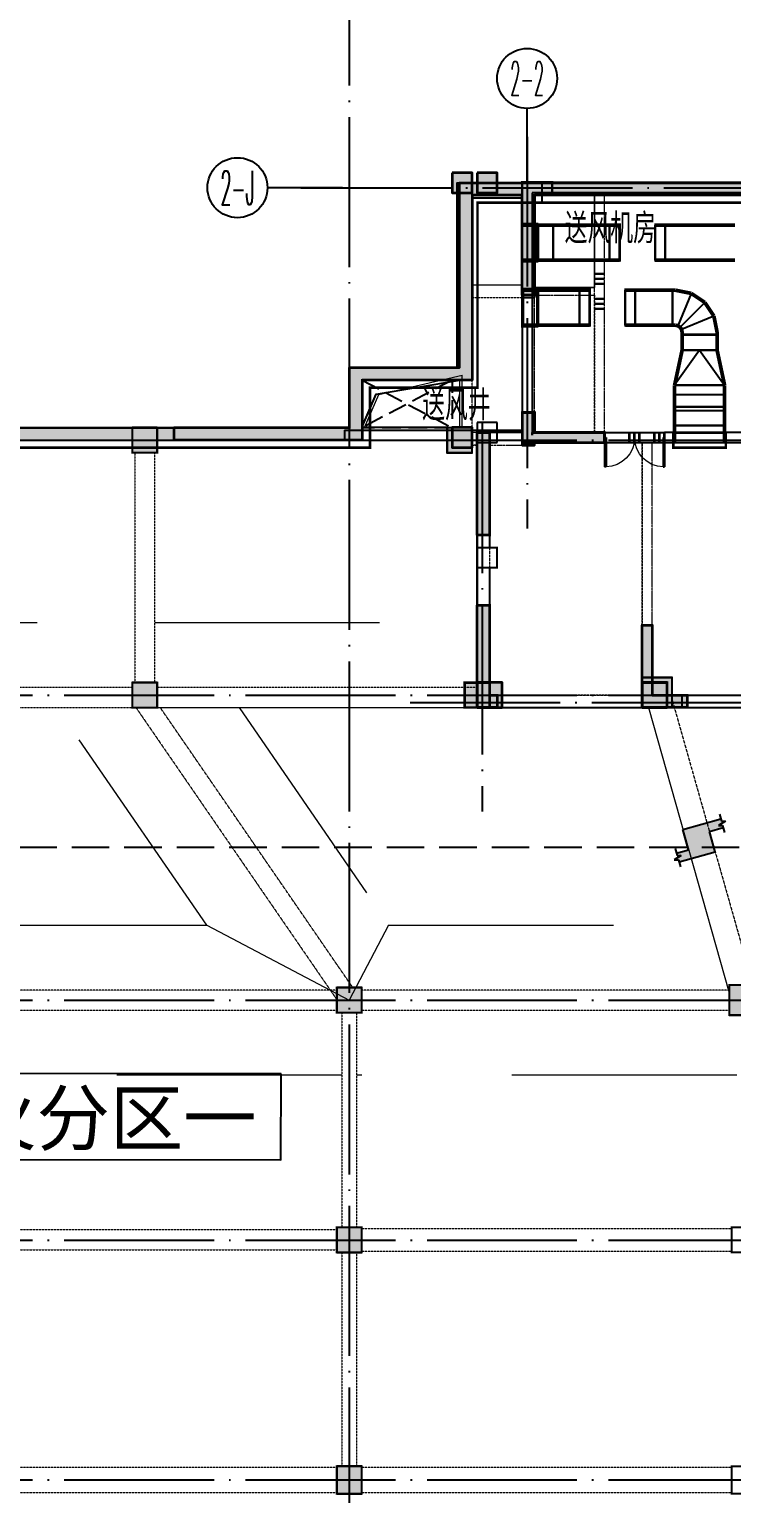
# Model space of a CAD drawing. Extents: x 290727 to 13733020, y 1731457 to 3643100.
# Drawn here: x 552612 to 566662, y 2222505 to 2251798 of the extents above; entities that cross this region are included whole.
import ezdxf
from ezdxf.enums import TextEntityAlignment as Align

# ---------------------------------------------------------------- set-up
doc = ezdxf.new("R2010")
doc.units = 0
doc.header["$LTSCALE"] = 10
for name, pattern in [('__DASH', [0.35, 0.25, -0.1]), ('DASH', [0.35, 0.25, -0.1]), ('DASHED', [0.75, 0.5, -0.25]), ('DOTE', [2.42, 2, -0.2, 0.02, -0.2]), ('线型3', [500, 300, -200]), ('虚线', [750, 450, -300])]:
    doc.linetypes.add(name, pattern=pattern)
doc.layers.get('0').update_dxf_attribs({"linetype": 'CONTINUOUS'})
for name, color, linetype in [('-A-车行道路', 8, 'CONTINUOUS'), ('AXIS', 3, 'CONTINUOUS'), ('AXIS_TEXT', 7, 'CONTINUOUS'), ('BEAM_CONT', 4, 'CONTINUOUS'), ('BEAM_DASH', 144, 'DASHED'), ('COLU', 2, 'CONTINUOUS'), ('COLUMN', 9, 'CONTINUOUS'), ('DOTE', 8, 'DOTE'), ('DUCT-送风法兰', 2, 'CONTINUOUS'), ('DUCT-送风管', 4, 'CONTINUOUS'), ('DUCT-送风管端线', 2, 'CONTINUOUS'), ('PUB_HATCH', 8, 'CONTINUOUS'), ('THIN', 7, 'CONTINUOUS'), ('WALL', 255, 'CONTINUOUS'), ('WINDOW', 4, 'CONTINUOUS'), ('主楼轴线', 8, 'CONTINUOUS'), ('作业图', 4, 'CONTINUOUS'), ('文字', 4, 'CONTINUOUS'), ('暖通留洞', 201, 'CONTINUOUS'), ('柱', 2, 'CONTINUOUS'), ('洞口边线', 7, 'CONTINUOUS'), ('防火分区示意线', 4, 'CONTINUOUS'), ('防火分区线', 7, 'CONTINUOUS'), ('防火分区面积', 7, 'CONTINUOUS'), ('风井', 211, 'CONTINUOUS')]:
    doc.layers.add(name, color=color, linetype=linetype)
for name, color, linetype, lineweight in [('_0', 7, 'CONTINUOUS', 15), ('板加腋边线', 253, '虚线', 18), ('梁', 4, 'CONTINUOUS', 18), ('梁虚线', 134, '线型3', 18), ('次梁箍筋', 1, 'CONTINUOUS', 40), ('砼墙', 8, 'CONTINUOUS', 35)]:
    doc.layers.add(name, color=color, linetype=linetype, lineweight=lineweight)
doc.layers.add('DIM_MODI', color=6, linetype='CONTINUOUS', plot=False)
doc.layers.add('洞口阴影', color=7, linetype='CONTINUOUS', lineweight=18, true_color=0xc9c9c9)
doc.layers.get('0').off()
doc.styles.add('-黑体', font='simhei.ttf')
doc.styles.add('_TCH_AXIS', font='COMPLEX', dxfattribs={"bigfont": 'GBCBIG'})
doc.styles.add('COMPLEX', font='COMPLEX')
doc.styles.add('HNSJY', font='HNSJY-07', dxfattribs={"width": 0.8, "bigfont": 'HNSJY-HZ'})

# ---------------------------------------------------------------- blocks, each defined once
blk = doc.blocks.new('A$C55C93FC2')
at = {"layer": 'DOTE', "linetype": 'DOTE', "ltscale": 150}
for p, q in [((74084.1, 127235.5), (74084.1, 52513.6)), ((10299.5, 117142.4), (107472.3, 117142.4)), ((10299.5, 112042.4), (252290.8, 112042.4)), ((10299.5, 105942.4), (252290.8, 105942.4)), ((10299.5, 101142.4), (107472.3, 101142.4)), ((10299.5, 96342.4), (107472.3, 96342.4))]:
    blk.add_line(p, q, dxfattribs=at)
blk = doc.blocks.new('A$C26CF02E8')
at = {"layer": '风井', "linetype": 'DASH', "ltscale": 150}
for p, q in [((68722, 119214), (70522, 118264)), ((70522, 119213), (68722, 118264))]:
    blk.add_line(p, q, dxfattribs=at)
at = {"layer": '风井', "linetype": 'DASH', "ltscale": 150, "flags": 128}
blk.add_lwpolyline([(68722, 118264), (68722, 119214), (70522, 119213), (70522, 118264)], close=True, dxfattribs=at)
blk = doc.blocks.new('_FZH')
blk.add_lwpolyline([(-0.5, -0.5), (0.5, -0.5), (0.5, 0.5), (-0.5, 0.5)], close=True)
at = {"layer": 'PUB_HATCH'}
blk.add_solid([(-0.5, -0.5), (0.5, -0.5), (-0.5, 0.5), (0.5, 0.5)], dxfattribs=at)
blk = doc.blocks.new('$DorLib2D$00000002')
for p, q in [((-0.5, 0), (-0.5, 0.4875)), ((-0.475, 0.4875), (-0.5, 0.4875)), ((-0.475, 0), (-0.475, 0.4875)), ((0.475, 0), (0.475, 0.4875)), ((0.475, 0.4875), (0.5, 0.4875)), ((0.5, 0), (0.5, 0.4875)), ((-0.5, 0), (-0.475, 0)), ((0.5, 0), (0.475, 0))]:
    blk.add_line(p, q)
at = {"lineweight": 13}
for centre, start, end in [((-0.4875, 0), 0, 88.53072), ((0.4875, 0), 91.46928, 180)]:
    blk.add_arc(centre, 0.4875, start, end, dxfattribs=at)
blk = doc.blocks.new('_AXISO')
blk.add_circle((0, 0), 0.5)
at = {"layer": 'AXIS_TEXT', "style": 'COMPLEX', "width": 1.041667}
blk.add_attdef('A', text='', height=0.56, dxfattribs=at).set_placement((-0.25, -0.28), (0.25, -0.28), align=Align.FIT)
blk = doc.blocks.new('车库建筑作业图')
at = {"layer": '_0'}
h = blk.add_hatch(color=8, dxfattribs=at)
h.dxf.hatch_style = 1
h.paths.add_polyline_path([(600970, 2238230), (595870, 2238230), (595870, 2238480), (597470, 2238480), (597470, 2239880), (597670, 2239880), (597670, 2238480), (600720, 2238480), (600720, 2243480), (599820, 2243480), (599820, 2243530), (598420, 2243530), (598420, 2243730), (599820, 2243730), (599820, 2248480), (594320, 2248480), (594320, 2250280), (592620, 2250280), (592620, 2247430), (592370, 2247430), (592370, 2251030), (589770, 2251030), (589770, 2247430), (589520, 2247430), (589520, 2250280), (587820, 2250280), (587820, 2248480), (582270, 2248480), (582270, 2247080), (582070, 2247080), (582070, 2248480), (580470, 2248480), (580470, 2247080), (580270, 2247080), (580270, 2248480), (574720, 2248480), (574720, 2250280), (573020, 2250280), (573020, 2247430), (572770, 2247430), (572770, 2251030), (570170, 2251030), (570170, 2247430), (569920, 2247430), (569920, 2250280), (568220, 2250280), (568220, 2248480), (562720, 2248480), (562720, 2246480), (562470, 2246480), (562470, 2248480), (561470, 2248480), (561470, 2244780), (559270, 2244780), (559270, 2243580), (555511, 2243580), (555511, 2243830), (559020, 2243830), (559020, 2245030), (561220, 2245030), (561220, 2248730), (567970, 2248730), (567970, 2250530), (569920, 2250530), (569920, 2251280), (573020, 2251280), (573020, 2250530), (574970, 2250530), (574970, 2248730), (587570, 2248730), (587570, 2250530), (589520, 2250530), (589520, 2251280), (592620, 2251280), (592620, 2250530), (594570, 2250530), (594570, 2248730), (600070, 2248730), (600070, 2243730), (600970, 2243730)])
h = blk.add_hatch(color=8, dxfattribs=at)
h.dxf.hatch_style = 1
h.paths.add_polyline_path([(561570, 2248930), (561570, 2248530), (561970, 2248530), (561970, 2248930)])
h.paths.add_polyline_path([(561070, 2248930), (561070, 2248530), (561470, 2248530), (561470, 2248930)])
h.paths.add_polyline_path([(562720, 2243530), (564120, 2243530), (564120, 2243730), (562720, 2243730), (562720, 2244130), (562470, 2244130), (562470, 2243480), (562720, 2243480)])
h.paths.add_polyline_path([(561570, 2241680), (561570, 2243730), (561820, 2243730), (561820, 2241680)])
h.paths.add_polyline_path([(561070, 2243830), (561070, 2243430), (561470, 2243430), (561470, 2243830)])
h.paths.add_polyline_path([(564870, 2239880), (565070, 2239880), (565070, 2238480), (565770, 2238480), (565770, 2238230), (564870, 2238230)])
h.paths.add_polyline_path([(561970, 2238230), (561570, 2238230), (561570, 2240280), (561820, 2240280), (561820, 2238480), (561970, 2238480)])
h.paths.add_polyline_path([(577870, 2239880), (578070, 2239880), (578070, 2238230), (577170, 2238230), (577170, 2238480), (577870, 2238480)])
h.paths.add_polyline_path([(574070, 2242330), (574320, 2242330), (574320, 2240030), (574070, 2240030)])
h.paths.add_polyline_path([(568620, 2242330), (568870, 2242330), (568870, 2240280), (568620, 2240280)])
h.paths.add_polyline_path([(570370, 2245530), (570170, 2245530), (570170, 2246130), (572820, 2246130), (572820, 2245930), (572570, 2245930), (572570, 2245930), (570370, 2245930)])
h.paths.add_polyline_path([(571370, 2240330), (571570, 2240330), (571570, 2238480), (572170, 2238480), (572170, 2238230), (571370, 2238230)])
h.paths.add_polyline_path([(567920, 2245530), (568170, 2245530), (568170, 2243730), (568870, 2243730), (568870, 2243480), (567920, 2243480)])
h.paths.add_polyline_path([(574770, 2245180), (574970, 2245180), (574970, 2243480), (574070, 2243480), (574070, 2243730), (574770, 2243730)])
h.paths.add_polyline_path([(578820, 2243530), (578820, 2243730), (580270, 2243730), (580270, 2244130), (580470, 2244130), (580470, 2243530)])
h.paths.add_polyline_path([(581570, 2238480), (581570, 2238230), (580970, 2238230), (580970, 2238480), (581170, 2238480), (581170, 2239880), (581370, 2239880), (581370, 2238480)])
h.paths.add_polyline_path([(584470, 2239880), (584670, 2239880), (584670, 2238480), (585368, 2238480), (585368, 2238230), (584470, 2238230)])
h.paths.add_polyline_path([(588220, 2242330), (588470, 2242330), (588470, 2240030), (588220, 2240030)])
h.paths.add_polyline_path([(582070, 2244130), (582270, 2244130), (582270, 2243730), (583720, 2243730), (583720, 2243530), (582070, 2243530)])
h.paths.add_polyline_path([(592370, 2245530), (592170, 2245530), (592170, 2245930), (589970, 2245930), (589970, 2245930), (589720, 2245930), (589720, 2246130), (592370, 2246130)])
h.paths.add_polyline_path([(590970, 2240330), (591170, 2240330), (591170, 2238230), (590370, 2238230), (590370, 2238480), (590970, 2238480)])
h.paths.add_polyline_path([(587570, 2245180), (587770, 2245180), (587770, 2243730), (588470, 2243730), (588470, 2243480), (587570, 2243480)])
h.paths.add_polyline_path([(587870, 2245930), (587870, 2246230), (587570, 2246230), (587570, 2245930)])
h.paths.add_polyline_path([(574970, 2245930), (574970, 2246230), (574670, 2246230), (574670, 2245930)])
h.paths.add_polyline_path([(593670, 2242330), (593920, 2242330), (593920, 2240280), (593670, 2240280)])
h.paths.add_polyline_path([(594370, 2245530), (594620, 2245530), (594620, 2243480), (593670, 2243480), (593670, 2243730), (594370, 2243730)])
h = blk.add_hatch(color=256, dxfattribs=at)
h.dxf.hatch_style = 1
h.paths.add_polyline_path([(561570, 2238730), (561570, 2238230), (562070, 2238230), (562070, 2238730)])
h.paths.add_polyline_path([(564870, 2238730), (564870, 2238230), (565370, 2238230), (565370, 2238730)])
h.paths.add_polyline_path([(574070, 2238730), (574070, 2238230), (574570, 2238230), (574570, 2238730)])
h.paths.add_polyline_path([(581020, 2238730), (581020, 2238230), (581520, 2238230), (581520, 2238730)])
h.paths.add_polyline_path([(587970, 2238730), (587970, 2238230), (588470, 2238230), (588470, 2238730)])
at = {"layer": 'PUB_HATCH', "linetype": 'Continuous'}
for points in [[(561470, 2248430), (561220, 2248730), (561220, 2245030), (561470, 2244780)], [(561220, 2248730), (561470, 2248430), (562470, 2248430), (562470, 2248730)], [(559020, 2243830), (559270, 2243580), (559270, 2244780), (559020, 2245030)], [(559020, 2245030), (559270, 2244780), (561470, 2244780), (561220, 2245030)], [(554670, 2243580), (554670, 2243830), (550120, 2243830), (549870, 2243580)], [(555170, 2243830), (555170, 2243580), (559270, 2243580), (559020, 2243830)]]:
    blk.add_hatch(color=256, dxfattribs=at).paths.add_polyline_path(points)
at = {"layer": '-A-车行道路', "linetype": 'DASH', "ltscale": 300}
blk.add_line((585712, 2235430), (527412, 2235430), dxfattribs=at)
at = {"layer": 'AXIS', "linetype": 'Continuous'}
for p, q in [((562570, 2248716), (562570, 2250216)), ((558876, 2248630), (557376, 2248630))]:
    blk.add_line(p, q, dxfattribs=at)
at = {"layer": 'DIM_MODI', "linetype": 'Continuous'}
for p, q in [((561170, 2245030), (561170, 2248730)), ((561170, 2248730), (567970, 2248730)), ((559020, 2243829), (559020, 2245030)), ((559020, 2245030), (561170, 2245030)), ((550120, 2243829), (559020, 2243829))]:
    blk.add_line(p, q, dxfattribs=at)
at = {"layer": 'WALL', "linetype": 'Continuous'}
for p, q in [((561220, 2248730), (561220, 2245030)), ((561220, 2248730), (562470, 2248730)), ((562470, 2248730), (562470, 2243780)), ((568070, 2248730), (562470, 2248730)), ((561470, 2248430), (561470, 2244780)), ((561470, 2248430), (562470, 2248430)), ((562670, 2248530), (562670, 2243680)), ((568070, 2248530), (562670, 2248530)), ((559020, 2243830), (559020, 2245030)), ((559020, 2245030), (561220, 2245030)), ((559270, 2243580), (559270, 2244780)), ((559270, 2244780), (561470, 2244780)), ((550120, 2243830), (554670, 2243830)), ((555170, 2243830), (559020, 2243830)), ((558920, 2243780), (562470, 2243780)), ((558920, 2243780), (558920, 2243580)), ((564120, 2243730), (562670, 2243730)), ((562670, 2243680), (562670, 2243730)), ((564120, 2243530), (564120, 2243730)), ((568870, 2243730), (565320, 2243730)), ((565320, 2243730), (565320, 2243530)), ((549870, 2243580), (554670, 2243580)), ((555170, 2243580), (559270, 2243580)), ((558920, 2243580), (562470, 2243580)), ((562470, 2243580), (562470, 2243530)), ((562470, 2243530), (564120, 2243530)), ((565320, 2243530), (568670, 2243530))]:
    blk.add_line(p, q, dxfattribs=at)
at = {"layer": 'WINDOW', "linetype": 'Continuous'}
for p, q in [((564120, 2243730), (565320, 2243730)), ((564120, 2243530), (565320, 2243530))]:
    blk.add_line(p, q, dxfattribs=at)
at = {"layer": '主楼轴线', "linetype": 'DOTE', "ltscale": 150}
for p, q in [((562570, 2249650), (562570, 2241813)), ((558045, 2248630), (602351, 2248630)), ((561670, 2243919), (561670, 2236154)), ((560232, 2238330), (602253, 2238330))]:
    blk.add_line(p, q, dxfattribs=at)
at = {"layer": '砼墙'}
blk.add_lwpolyline([(568220, 2248480), (562720, 2248480), (562720, 2246480), (562470, 2246480), (562470, 2248480), (561470, 2248480), (561470, 2244780), (559270, 2244780), (559270, 2243580), (555511, 2243580), (555511, 2243830), (559020, 2243830), (559020, 2245030), (561220, 2245030), (561220, 2248730), (567970, 2248730)], dxfattribs=at)
at = {"layer": '砼墙', "color": 2}
for points in [[(561070, 2248930), (561070, 2248530), (561470, 2248530), (561470, 2248930)], [(561570, 2248930), (561570, 2248530), (561970, 2248530), (561970, 2248930)], [(561070, 2243830), (561070, 2243430), (561470, 2243430), (561470, 2243830)], [(561570, 2238730), (561570, 2238230), (562070, 2238230), (562070, 2238730)], [(564870, 2238730), (564870, 2238230), (565370, 2238230), (565370, 2238730)]]:
    blk.add_lwpolyline(points, close=True, dxfattribs=at)
at = {"layer": '砼墙'}
for points in [[(562720, 2243530), (564120, 2243530), (564120, 2243730), (562720, 2243730), (562720, 2244130), (562470, 2244130), (562470, 2243480), (562720, 2243480)], [(561570, 2241680), (561570, 2243730), (561820, 2243730), (561820, 2241680)], [(561970, 2238230), (561570, 2238230), (561570, 2240280), (561820, 2240280), (561820, 2238480), (561970, 2238480)], [(564870, 2239880), (565070, 2239880), (565070, 2238480), (565770, 2238480), (565770, 2238230), (564870, 2238230)]]:
    blk.add_lwpolyline(points, close=True, dxfattribs=at)
at = {"layer": '防火分区示意线', "color": 5, "linetype": 'DASH', "ltscale": 300, "const_width": 50}
blk.add_lwpolyline([(549933, 2243429), (559426, 2243429), (559426, 2244629), (561576, 2244629), (561576, 2248330), (568376, 2248330), (568376, 2250130), (570326, 2250130), (570326, 2250880), (572626, 2250880), (572626, 2250130), (574576, 2250130), (574576, 2248330), (587976, 2248330)], dxfattribs=at)
at = {"layer": '防火分区线', "linetype": 'Continuous', "flags": 128}
blk.add_lwpolyline([(549870, 2243829), (559020, 2243829), (559020, 2245029), (561170, 2245029), (561170, 2248730), (567970, 2248730), (567970, 2250530), (569920, 2250530), (569920, 2251280), (573020, 2251280), (573020, 2250530), (574970, 2250530), (574970, 2248730), (587570, 2248730)], dxfattribs=at)
at = {"layer": '防火分区面积', "color": 3}
blk.add_lwpolyline([(557652, 2230904), (549720, 2230909), (549710, 2229190), (557641, 2229185)], close=True, dxfattribs=at)
at = {"layer": 'AXIS', "linetype": 'Continuous'}
ref = blk.add_blockref('_AXISO', (562570, 2250816), dxfattribs=dict(at, xscale=1200, yscale=1200, zscale=1200))
ref.add_attrib('A', '2-2', dxfattribs={"layer": 'AXIS_TEXT', "linetype": 'Continuous', "height": 678.8, "style": '_TCH_AXIS', "width": 0.35}).set_placement((562231, 2250477), (562909, 2250477), align=Align.FIT)
ref = blk.add_blockref('_AXISO', (556776, 2248630), dxfattribs=dict(at, xscale=1200, yscale=1200, zscale=1200))
ref.add_attrib('A', '2-J', dxfattribs={"layer": 'AXIS_TEXT', "linetype": 'Continuous', "height": 678.8, "style": '_TCH_AXIS', "width": 0.368421}).set_placement((556437, 2248290), (557116, 2248290), align=Align.FIT)
at = {"layer": 'COLUMN', "linetype": 'Continuous'}
for p, xscale, yscale, zscale, rotation in [((554920, 2243580), 500, 500, 500, 270), ((561220, 2243579), 500, 500, 500, 270), ((554920, 2238479), 500, 500, 500, 270), ((561571, 2238480), 500, 500, 500, 270), ((565170, 2238529), 601.0365204415284, 600.540628953604, 600.540628953604, 270), ((559012, 2232380), 500, 500, 500, 270), ((566912, 2232380), 600.0621123705059, 599.9884038520977, 599.9884038520977, 270), ((559012, 2227580), 500, 500, 500, 270), ((559012, 2222780), 549.999999511987, 500.0000001899898, 500.0000001899898, 269.999999940721)]:
    blk.add_blockref('_FZH', p, dxfattribs=dict(at, xscale=xscale, yscale=yscale, zscale=zscale, rotation=rotation))
at = {"layer": 'WINDOW', "linetype": 'Continuous', "xscale": -1200, "yscale": 1200, "zscale": 1200, "rotation": 179.999998497509}
blk.add_blockref('$DorLib2D$00000002', (564720, 2243630), dxfattribs=at)
at = {"layer": '文字', "linetype": 'Continuous'}
for name, p in [('A$C26CF02E8', (490548, 2125565)), ('A$C55C93FC2', (484928, 2126437))]:
    blk.add_blockref(name, p, dxfattribs=at)
at = {"layer": '文字', "linetype": 'Continuous', "style": 'HNSJY', "width": 0.8}
for s, p in [('送风机房', (563321, 2247514)), ('送风井', (560470, 2243974))]:
    blk.add_text(s, height=600, dxfattribs=at).set_placement(p)
at = {"layer": '防火分区面积', "style": '-黑体'}
blk.add_text('防火分区一', height=1075.4, rotation=0, dxfattribs=at).set_placement((549824, 2229483))
blk = doc.blocks.new('2-l')
at = {"layer": '柱', "color": 0, "ltscale": 1}
for p, q in [((703551, -606746), (703551, -607146)), ((703951, -606746), (703551, -606746)), ((703951, -607146), (703951, -606746)), ((703551, -607146), (703951, -607146))]:
    blk.add_line(p, q, dxfattribs=at)
at = {"layer": '柱', "color": 0, "ltscale": 1, "const_width": 35}
blk.add_lwpolyline([(703051, -606846), (703051, -607246), (703451, -607246), (703451, -606846)], close=True, dxfattribs=at)
at = {"layer": '梁', "color": 0, "lineweight": 18, "ltscale": 1}
for p, q in [((705901, -604096), (705901, -602196)), ((704701, -604046), (705901, -604046)), ((703951, -612446), (706851, -612446)), ((707751, -612446), (710751, -612446))]:
    blk.add_line(p, q, dxfattribs=at)
for points in [[(703251, -606846), (703251, -605796)], [(701306, -607096), (703051, -607096)], [(703551, -610396), (703551, -608996)]]:
    blk.add_lwpolyline(points, dxfattribs=at)
at = {"layer": '梁虚线', "color": 0, "linetype": '__DASH', "lineweight": 18, "ltscale": 1}
for p, q in [((706101, -604096), (706101, -602196)), ((704451, -606546), (704451, -604246)), ((704701, -604196), (705901, -604196)), ((704701, -606546), (704701, -604246)), ((705901, -606946), (705901, -604096)), ((706101, -606946), (706101, -604096)), ((703951, -606946), (704451, -606946)), ((706101, -606946), (709901, -606946)), ((703951, -607196), (704451, -607196)), ((706101, -607146), (709901, -607146)), ((706851, -610796), (706851, -607146)), ((707051, -610796), (707051, -607146)), ((703951, -612196), (706851, -612196)), ((707751, -612196), (710751, -612196))]:
    blk.add_line(p, q, dxfattribs=at)
for points in [[(703451, -606846), (703451, -605796)], [(703051, -606846), (701301, -606846)], [(703551, -606945), (703451, -606945)], [(703551, -607195), (703451, -607195)], [(703801, -608996), (703801, -610396)]]:
    blk.add_lwpolyline(points, dxfattribs=at)
at = {"layer": '次梁箍筋', "color": 0, "linetype": 'Continuous', "ltscale": 1, "const_width": 50}
for points in [[(705896, -603771), (706096, -603771)], [(705896, -603871), (706096, -603871)], [(705896, -603971), (706096, -603971)], [(705896, -604271), (706096, -604271)], [(705896, -604371), (706096, -604371)], [(705896, -604471), (706096, -604471)], [(706596, -606946), (706596, -607146)], [(706696, -606946), (706696, -607146)], [(706796, -606946), (706796, -607146)], [(707096, -606946), (707096, -607146)], [(707196, -606946), (707196, -607146)], [(707296, -606946), (707296, -607146)]]:
    blk.add_lwpolyline(points, dxfattribs=at)
at = {"layer": '洞口阴影', "color": 0}
blk.add_lwpolyline([(701301, -606846), (701582, -606184), (703251, -605796)], dxfattribs=at)
at = {"layer": '砼墙', "color": 0, "const_width": 50}
for points in [[(704451, -604196), (704451, -601946), (709951, -601946), (709951, -600146), (711901, -600146), (711901, -599396), (715001, -599396), (715001, -600146), (716951, -600146), (716951, -601946), (729551, -601946), (729551, -600146), (731501, -600146), (731501, -599396), (734601, -599396), (734601, -600146), (736551, -600146), (736551, -601946), (742051, -601946), (742051, -604196)], [(704701, -602196), (710201, -602196), (710201, -600396), (711901, -600396), (711901, -603246), (712151, -603246), (712151, -599646), (714751, -599646), (714751, -603246), (715001, -603246), (715001, -600396), (716701, -600396), (716701, -602196), (722251, -602196), (722251, -603596), (722451, -603596), (722451, -602196), (724051, -602196), (724051, -603596), (724251, -603596), (724251, -602196), (729801, -602196)]]:
    blk.add_lwpolyline(points, dxfattribs=at)
for points in [[(704701, -604196), (704451, -604196), (704451, -601939), (705051, -601939), (705051, -602196), (704701, -602196)], [(706101, -606946), (706101, -607146), (704451, -607146), (704451, -606546), (704701, -606546), (704701, -606946)], [(703551, -608996), (703551, -606946), (703801, -606946), (703801, -608996)], [(703951, -612446), (703551, -612446), (703551, -610396), (703801, -610396), (703801, -612196), (703951, -612196)], [(706851, -610796), (707051, -610796), (707051, -612196), (707751, -612196), (707751, -612446), (706851, -612446)], [(703301, -611946), (703301, -612446), (703801, -612446), (703801, -611946)], [(706851, -611946), (706851, -612446), (707351, -612446), (707351, -611946)]]:
    blk.add_lwpolyline(points, close=True, dxfattribs=at)
blk = doc.blocks.new('A$C7FBF512A')
at = {"layer": 'DUCT-送风法兰', "color": 0}
for p, q in [((56896, -18519), (56896, -19279)), ((57216, -18519), (57216, -19279)), ((57516, -18519), (57516, -19279)), ((58646, -18519), (58646, -19279)), ((58847, -18519), (58847, -19279)), ((56896, -19819), (56896, -20579)), ((56916, -19819), (56916, -20579)), ((57216, -19819), (57216, -20579)), ((58046, -19819), (58046, -20579)), ((58247, -19819), (58247, -20579))]:
    blk.add_line(p, q, dxfattribs=at)
at = {"layer": 'DUCT-送风法兰', "color": 0, "linetype": 'Continuous'}
for p, q in [((58646, -18519), (58646, -19279)), ((59757, -19279), (59757, -18519)), ((58046, -19819), (58046, -20579)), ((59157, -20579), (59157, -19819)), ((59906, -20579), (59906, -19819)), ((60066, -20740), (60826, -20740)), ((60066, -21051), (60826, -21051)), ((59916, -21935), (60976, -21935)), ((59916, -22185), (60976, -22185))]:
    blk.add_line(p, q, dxfattribs=at)
at = {"layer": 'DUCT-送风法兰', "color": 0, "linetype": 'ByBlock'}
for p, q in [((59557, -18519), (59557, -19279)), ((59757, -19279), (59757, -18519)), ((58957, -19819), (58957, -20579)), ((59157, -20579), (59157, -19819))]:
    blk.add_line(p, q, dxfattribs=at)
at = {"layer": 'DUCT-送风管', "color": 0, "linetype": 'Continuous'}
for q in [(59946, -21751), (60946, -21751)]:
    blk.add_line((60446, -21051), q, dxfattribs=at)
at = {"layer": 'DUCT-送风管', "color": 0, "const_width": 75}
for points in [[(57216, -18549), (56896, -18549)], [(57216, -18549), (57516, -18549)], [(58646, -18549), (57516, -18549)], [(58646, -18549), (58846, -18549)], [(56896, -19249), (57216, -19249)], [(57516, -19249), (57216, -19249)], [(57516, -19249), (58646, -19249)], [(58846, -19249), (58646, -19249)], [(57216, -19849), (56896, -19849)], [(58046, -19849), (56916, -19849)], [(58046, -19849), (58246, -19849)], [(56896, -20549), (57216, -20549)], [(56916, -20549), (58046, -20549)], [(58246, -20549), (58046, -20549)], [(59946, -22185), (59946, -21935)], [(60946, -21935), (60946, -22185)], [(59946, -22558), (59946, -22258)], [(60946, -22258), (60946, -22558)]]:
    blk.add_lwpolyline(points, dxfattribs=at)
at = {"layer": 'DUCT-送风管', "color": 0, "linetype": 'ByBlock', "const_width": 75}
for points in [[(59557, -18549), (59757, -18549)], [(59757, -19249), (59557, -19249)], [(58957, -19849), (59157, -19849)], [(59157, -20549), (58957, -20549)], [(59946, -21751), (59946, -21935)], [(60946, -21935), (60946, -21751)], [(59946, -22185), (59946, -22258)], [(60946, -22258), (60946, -22185)]]:
    blk.add_lwpolyline(points, dxfattribs=at)
at = {"layer": 'DUCT-送风管', "color": 0, "linetype": 'Continuous', "const_width": 75}
for points in [[(61156, -18549), (59757, -18549)], [(59757, -19249), (61156, -19249)], [(59906, -19849), (59157, -19849)], [(59906, -19849), (59956, -19849)], [(59956, -19849), (60278, -19913)], [(60278, -19913), (60550, -20095)], [(60550, -20095), (60732, -20368)], [(60732, -20368), (60796, -20689)], [(59157, -20549), (59906, -20549)], [(59906, -20549), (59956, -20549)], [(59956, -20549), (60010, -20560)], [(60010, -20560), (60055, -20590)], [(60055, -20590), (60086, -20636)], [(60086, -20636), (60096, -20689)], [(60096, -20689), (60096, -20739)], [(60096, -20740), (60096, -21051)], [(60796, -20689), (60796, -20739)], [(60796, -21051), (60796, -20740)], [(60096, -21051), (59946, -21751)], [(60796, -21051), (60946, -21751)], [(59946, -22558), (59946, -22899)], [(60946, -22899), (60946, -22558)]]:
    blk.add_lwpolyline(points, dxfattribs=at)
at = {"layer": 'DUCT-送风管端线', "color": 0}
for p, q in [((56896, -18549), (56896, -19249)), ((57216, -19249), (57216, -18549)), ((57216, -19249), (57216, -18549)), ((57516, -19249), (57516, -18549)), ((57516, -18549), (57516, -19249)), ((58646, -19249), (58646, -18549)), ((58646, -19249), (58646, -18549)), ((58846, -19249), (58846, -18549)), ((56896, -19849), (56896, -20549)), ((56916, -19849), (56916, -20549)), ((57216, -20549), (57216, -19849)), ((58046, -20549), (58046, -19849)), ((58046, -20549), (58046, -19849)), ((58246, -20549), (58246, -19849)), ((59946, -21935), (60946, -21935)), ((59946, -22185), (60946, -22185)), ((59946, -22258), (60946, -22258)), ((59946, -22558), (60946, -22558))]:
    blk.add_line(p, q, dxfattribs=at)
at = {"layer": 'DUCT-送风管端线', "color": 0, "linetype": 'ByBlock'}
for p, q in [((59557, -19249), (59557, -18549)), ((59757, -19249), (59757, -18549)), ((58957, -20549), (58957, -19849)), ((59157, -20549), (59157, -19849)), ((60946, -21751), (59946, -21751)), ((59946, -21935), (60946, -21935)), ((60946, -22185), (59946, -22185)), ((59946, -22258), (60946, -22258))]:
    blk.add_line(p, q, dxfattribs=at)
at = {"layer": 'DUCT-送风管端线', "color": 0, "linetype": 'Continuous'}
for p, q in [((59757, -18549), (59757, -19249)), ((59157, -19849), (59157, -20549)), ((59906, -20549), (59906, -19849)), ((59906, -19849), (59906, -20549)), ((60278, -19913), (60010, -20560)), ((60550, -20095), (60055, -20590)), ((60732, -20368), (60086, -20636)), ((60796, -20739), (60096, -20739)), ((60796, -20740), (60096, -20740)), ((60096, -21051), (60796, -21051)), ((60796, -21051), (60096, -21051)), ((59946, -21751), (60946, -21751)), ((60946, -22558), (59946, -22558)), ((59946, -22899), (60946, -22899))]:
    blk.add_line(p, q, dxfattribs=at)
at = {"layer": '暖通留洞', "color": 0, "lineweight": 0, "const_width": 50}
for points, elevation in [([(57196, -18524), (57196, -19274), (56896, -19274), (56896, -18524)], -3000), ([(57196, -19824), (57196, -20574), (56896, -20574), (56896, -19824)], -3000), ([(59921, -22999), (60971, -22999), (60971, -22699), (59921, -22699)], 3000)]:
    blk.add_lwpolyline(points, close=True, dxfattribs=dict(at, elevation=elevation))
blk = doc.blocks.new('梁图-10.22')
at = {"layer": 'THIN'}
h = blk.add_hatch(color=0, dxfattribs=at)
h.paths.add_polyline_path([(-1544568, 280152), (-1544519, 279979), (-1544243, 280057), (-1544255, 280099), (-1544338, 280101), (-1544197, 280186), (-1544280, 280189), (-1544292, 280230)])
h.paths.add_polyline_path([(-1545049, 280016), (-1544886, 279438), (-1544405, 279575), (-1544519, 279979), (-1544568, 280152)])
h.paths.add_polyline_path([(-1545176, 279543), (-1545165, 279501), (-1545082, 279499), (-1545222, 279414), (-1545139, 279411), (-1545127, 279370), (-1544886, 279438), (-1544935, 279612)])
at = {"color": 0}
blk.add_lwpolyline([(-1516166, 294758), (-1518116, 294758), (-1518116, 295508), (-1521216, 295508), (-1521216, 294758), (-1523166, 294758), (-1523166, 292958), (-1535766, 292958), (-1535766, 294758), (-1537716, 294758), (-1537716, 295508), (-1540816, 295508), (-1540816, 294758), (-1542766, 294758), (-1542766, 292958), (-1548266, 292958), (-1548266, 287960), (-1549166, 287958), (-1549166, 282458), (-1509766, 282457), (-1509766, 287958), (-1510666, 287958), (-1510666, 292958), (-1516166, 292958), (-1516166, 294758)], dxfattribs=at)
at = {"layer": 'BEAM_CONT', "color": 0, "lineweight": 18}
for p, q in [((-1546816, 292708), (-1546816, 290858)), ((-1548266, 290908), (-1549266, 290908)), ((-1546816, 290858), (-1548016, 290858)), ((-1549516, 289008), (-1549516, 288058)), ((-1555566, 282459), (-1549166, 282458)), ((-1545741, 282458), (-1544124, 276750))]:
    blk.add_line(p, q, dxfattribs=at)
at = {"layer": 'BEAM_CONT', "color": 0}
blk.add_line((-1549766, 288058), (-1551466, 288058), dxfattribs=at)
at = {"layer": 'BEAM_DASH', "color": 0, "lineweight": 18}
for p, q in [((-1546616, 290808), (-1546616, 292708)), ((-1549266, 290658), (-1548266, 290658)), ((-1548266, 290658), (-1548266, 288358)), ((-1548016, 288358), (-1548016, 290708)), ((-1548016, 290708), (-1546816, 290708)), ((-1546816, 290708), (-1546816, 287958)), ((-1546616, 287958), (-1546616, 290808)), ((-1549266, 288058), (-1549266, 289008)), ((-1549166, 287958), (-1549266, 287958)), ((-1548266, 287958), (-1548916, 287958)), ((-1545766, 287958), (-1546616, 287958)), ((-1542816, 287958), (-1545766, 287958)), ((-1549766, 287808), (-1551466, 287808)), ((-1549266, 287708), (-1549166, 287708)), ((-1548916, 287708), (-1548166, 287708)), ((-1546616, 287758), (-1545866, 287758)), ((-1545866, 287758), (-1545866, 284108)), ((-1545666, 287758), (-1542816, 287758)), ((-1545666, 284108), (-1545666, 287758)), ((-1556016, 287557), (-1556016, 282958)), ((-1555616, 282958), (-1555616, 287557)), ((-1556066, 282858), (-1562466, 282857)), ((-1549166, 282858), (-1555566, 282859)), ((-1545866, 282708), (-1548666, 282708)), ((-1545066, 282708), (-1545266, 282708)), ((-1541966, 282708), (-1545066, 282708)), ((-1562466, 282457), (-1556066, 282458)), ((-1555990, 282458), (-1551983, 276631)), ((-1551654, 276858), (-1555500, 282452)), ((-1548666, 282458), (-1545866, 282458)), ((-1545266, 282616), (-1543650, 276908)), ((-1545266, 282458), (-1545066, 282458)), ((-1545066, 282458), (-1541966, 282458)), ((-1551974, 276808), (-1559374, 276808)), ((-1544124, 276808), (-1551474, 276808)), ((-1559374, 276408), (-1551974, 276408)), ((-1551874, 276358), (-1551874, 272058)), ((-1551574, 272058), (-1551574, 276358)), ((-1551474, 276408), (-1544124, 276408)), ((-1551974, 272008), (-1559374, 272008)), ((-1544074, 272033), (-1551474, 272033)), ((-1559374, 271608), (-1551974, 271608)), ((-1551874, 271558), (-1551874, 267283)), ((-1551574, 267283), (-1551574, 271558)), ((-1551474, 271583), (-1544074, 271583)), ((-1551974, 267258), (-1559374, 267258)), ((-1544074, 267258), (-1551474, 267258)), ((-1559374, 266758), (-1551974, 266758)), ((-1551474, 266758), (-1544074, 266758))]:
    blk.add_line(p, q, dxfattribs=at)
at = {"layer": 'COLU', "color": 0, "const_width": 40}
for points in [[(-1547866, 292958), (-1548266, 292958), (-1548266, 292558), (-1547866, 292558)], [(-1555566, 288057), (-1556066, 288057), (-1556066, 287557), (-1555566, 287557)], [(-1549266, 288058), (-1549766, 288058), (-1549766, 287558), (-1549266, 287558)], [(-1548766, 285658), (-1549166, 285658), (-1549166, 285258), (-1548766, 285258)], [(-1555566, 282958), (-1556066, 282958), (-1556066, 282458), (-1555566, 282458)], [(-1548666, 282958), (-1549166, 282958), (-1549166, 282458), (-1548666, 282458)], [(-1545266, 283058), (-1545866, 283058), (-1545866, 282458), (-1545266, 282458)], [(-1551474, 276858), (-1551974, 276858), (-1551974, 276358), (-1551474, 276358)], [(-1543524, 276908), (-1544124, 276908), (-1544124, 276308), (-1543524, 276308)], [(-1551474, 272058), (-1551974, 272058), (-1551974, 271558), (-1551474, 271558)], [(-1543574, 272058), (-1544074, 272058), (-1544074, 271558), (-1543574, 271558)], [(-1551474, 267283), (-1551974, 267283), (-1551974, 266733), (-1551474, 266733)], [(-1543574, 267283), (-1544074, 267283), (-1544074, 266733), (-1543574, 266733)]]:
    blk.add_lwpolyline(points, close=True, dxfattribs=at)
at = {"layer": 'THIN', "color": 0}
for p, q in [((-1545050, 280016), (-1544292, 280230)), ((-1544519, 279979), (-1544243, 280057)), ((-1544197, 280186), (-1544338, 280101)), ((-1544338, 280101), (-1544255, 280099)), ((-1544320, 280327), (-1544280, 280189)), ((-1544280, 280189), (-1544197, 280186)), ((-1544255, 280099), (-1544216, 279960)), ((-1544935, 279612), (-1545050, 280016)), ((-1544405, 279575), (-1544519, 279979)), ((-1545082, 279499), (-1545222, 279414)), ((-1545204, 279640), (-1545165, 279501)), ((-1545176, 279543), (-1544935, 279612)), ((-1545165, 279501), (-1545082, 279499)), ((-1545127, 279370), (-1544405, 279575)), ((-1545222, 279414), (-1545139, 279411)), ((-1545139, 279411), (-1545100, 279273))]:
    blk.add_line(p, q, dxfattribs=at)
at = {"layer": 'WALL', "color": 0, "const_width": 40}
for points in [[(-1535766, 292958), (-1535766, 294758), (-1537716, 294758), (-1537716, 295508), (-1540816, 295508), (-1540816, 294758), (-1542766, 294758), (-1542766, 292958), (-1547866, 292958)], [(-1549516, 292958), (-1549516, 289258)], [(-1548266, 292958), (-1549516, 292958)], [(-1551466, 287807), (-1551466, 289008), (-1549266, 289008), (-1549266, 292708), (-1548266, 292708)], [(-1547866, 292708), (-1542516, 292708)], [(-1548266, 292558), (-1548266, 290658), (-1548016, 290658)], [(-1548016, 290658), (-1548016, 292558)], [(-1560867, 289108), (-1560867, 287807), (-1556066, 287807)], [(-1551716, 289258), (-1551716, 288057), (-1555566, 288057)], [(-1549516, 289258), (-1551716, 289258)], [(-1556066, 288057), (-1560617, 288057)], [(-1548916, 285658), (-1548916, 287958), (-1549166, 287958), (-1549166, 285658)], [(-1555566, 287807), (-1551466, 287807)], [(-1549166, 285258), (-1549166, 282958)], [(-1548916, 282958), (-1548916, 285258)], [(-1545666, 284108), (-1545866, 284108), (-1545867, 283058)], [(-1545667, 283058), (-1545666, 284108)], [(-1545266, 282458), (-1545066, 282458), (-1545066, 282708), (-1545266, 282708)]]:
    blk.add_lwpolyline(points, dxfattribs=at)
blk.add_lwpolyline([(-1546616, 287758), (-1546616, 287958), (-1548016, 287958), (-1548016, 288358), (-1548266, 288358), (-1548266, 287758)], close=True, dxfattribs=at)
at = {"layer": '板加腋边线', "color": 0, "lineweight": 18}
for p, q in [((-1562466, 284157), (-1556016, 284158)), ((-1555616, 284159), (-1549166, 284158)), ((-1554576, 278108), (-1557567, 282457)), ((-1553927, 282458), (-1550936, 278108)), ((-1558693, 278108), (-1554576, 278108)), ((-1554576, 278108), (-1551724, 276608)), ((-1550936, 278108), (-1551724, 276608)), ((-1550936, 278108), (-1544577, 278108)), ((-1551874, 275108), (-1559474, 275108)), ((-1543974, 275108), (-1551574, 275108))]:
    blk.add_line(p, q, dxfattribs=at)
at = {"layer": '洞口边线', "color": 0}
blk.add_lwpolyline([(-1549516, 289008), (-1551466, 289008), (-1551466, 288077), (-1551183, 288725), (-1549516, 289008)], close=True, dxfattribs=at)

msp = doc.modelspace()

# ---------------------------------------------------------------- block references
at = {"layer": '作业图', "color": 8, "linetype": 'ByBlock', "extrusion": (8.37508e-20, 6.90696e-07, 1)}
msp.add_blockref('梁图-10.22', (2110736, 1955772, 0), dxfattribs=at)
at = {"layer": '作业图', "linetype": 'Continuous'}
msp.add_blockref('车库建筑作业图', (0, 0), dxfattribs=at)
at = {"layer": '作业图', "color": 8, "linetype": 'ByBlock'}
msp.add_blockref('2-l', (-141981, 2850676, 0), dxfattribs=at)
at = {"layer": '文字', "color": 8}
msp.add_blockref('A$C7FBF512A', (505574, 2266429), dxfattribs=at)

doc.saveas('drawing.dxf')
